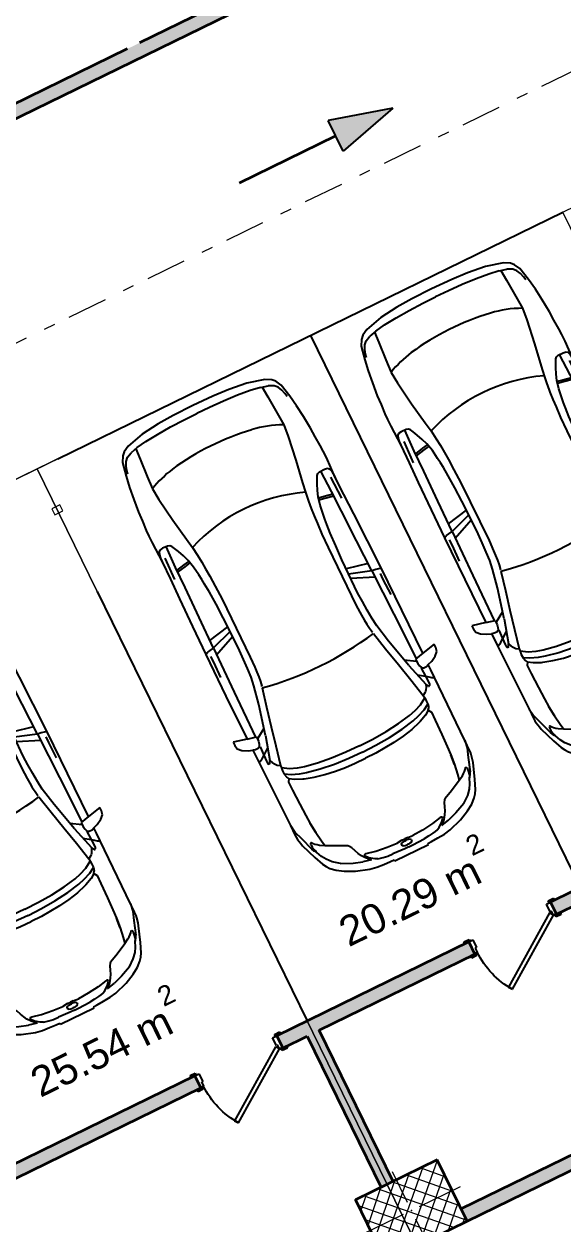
# Model space of a CAD drawing. Header units: metres. Extents: x 7511783 to 7512372, y 4692307 to 4692611.
# Drawn here: x 7511914.06 to 7511918.8, y 4692557.15 to 4692567.7 of the extents above; entities that cross this region are included whole.
import ezdxf

# ---------------------------------------------------------------- set-up
doc = ezdxf.new("R2010")
doc.units = ezdxf.units.M
doc.linetypes.add('Dot & Dashed', pattern=[670.2777624130249, 352.777767181396, -176.388883590699, 0, -141.11111164093])
doc.linetypes.add('Long Dashed', pattern=[793.7499761581423, 476.2499928474427, -317.4999833106997])
doc.layers.get('0').update_dxf_attribs({"lineweight": 0})
for name, color, linetype, lineweight, true_color in [('A - Fill Zone_Pen_No__156', 7, 'Continuous', 0, 0x54689e), ('A - Muret_Pen_No__102', 7, 'Continuous', 0, 0xcccccc), ('A -Polyline_Pen_No__48', 7, 'Continuous', 0, 0xa80f02), ('A -Polyline_Pen_No__8', 7, 'Continuous', 0, 0xa80f02), ('Marker - Section_Pen_No__85', 7, 'Continuous', 0, 0x80c2ff)]:
    doc.layers.add(name, color=color, linetype=linetype, lineweight=lineweight, true_color=true_color)
for name, color, linetype, lineweight in [('A - Muret', 7, 'Continuous', 0), ('A - Muret_Pen_No__7', 7, 'Continuous', 0), ('A - Pllaka Themel_Pen_No__42', 8, 'Continuous', 0), ('A - Shtyllat', 7, 'Continuous', 0), ('A - Shtyllat_Pen_No__1', 7, 'Continuous', 0), ('A - Shtyllat_Pen_No__7', 7, 'Continuous', 0), ('A -Polyline', 7, 'Continuous', 0), ('A -Polyline_Pen_No__42', 8, 'Continuous', 0), ('A1 - Bodrumi -1', 7, 'Continuous', 0), ('ARCHICAD Doors_Pen_No__42', 8, 'Continuous', 0), ('Interior - Furniture _Pen_No__42', 8, 'Continuous', 0), ('Marker - Section', 7, 'Continuous', 0)]:
    doc.layers.add(name, color=color, linetype=linetype, lineweight=lineweight)
doc.styles.add('GENERATED_STYLE_1', font='arial.ttf')

# ---------------------------------------------------------------- blocks, each defined once
blk = doc.blocks.new('Slab_1', base_point=(-1850.000000000003, -20500.83600967443))
at = {"layer": 'A - Pllaka Themel_Pen_No__42', "color": 8, "linetype": 'Continuous', "lineweight": 25, "flags": 128}
blk.add_lwpolyline([(-1850.000000000003, -20500.83600967443), (27400.0000000007, -20500.83534970144), (27400.0000000007, 1500), (-1000, 1500), (-999.9999999999993, -8550.830745419273), (-1850.000000000002, -8550.830745419273)], close=True, dxfattribs=at)
blk = doc.blocks.new('Wall_36', base_point=(28500.00000000001, -19000.83534970144))
at = {"layer": 'A - Muret_Pen_No__102', "linetype": 'Continuous', "lineweight": 0, "true_color": 0xcccccc}
blk.add_hatch(color=254, dxfattribs=at).paths.add_polyline_path([(37900, -18880.83528241819), (32600.0000596047, -18880.83528241819), (32600.0000596047, -19000.83597085249), (37900, -19000.83597085249)])
at = {"layer": 'A - Muret_Pen_No__7', "color": 7, "linetype": 'Continuous', "lineweight": 35, "flags": 128}
for points in [[(35189.99999999999, -18880.83534970144), (32599.99999999999, -18880.83534970144)], [(37900, -18880.83534970144), (35309.99999999999, -18880.83534970144)], [(32600.00000000004, -19000.83534970144), (37900.00000000002, -19000.83534970144)]]:
    blk.add_lwpolyline(points, dxfattribs=at)
blk = doc.blocks.new('Door 22')
at = {"layer": 'ARCHICAD Doors_Pen_No__42', "color": 8, "linetype": 'Continuous', "lineweight": 25}
for p, q in [((-260.3921784050518, 393.9747868736185), (-237.4491209510099, 426.7408686451782)), ((-237.4491209510099, 426.7408686451782), (371.9999999999999, 0)), ((349.0569425459581, -32.76608177155968), (-260.3921784050518, 393.9747868736185)), ((-387, 23.99999999999998), (-437, 23.99999999999998)), ((-437, 23.99999999999998), (-437, 4.99999999999999)), ((-437, 4.99999999999999), (-387, 4.99999999999999)), ((-400, 4.99999999999999), (-437.0000000000001, 4.99999999999999)), ((-400, 4.99999999999999), (-437.0000000000001, 4.99999999999999)), ((-375, 4.99999999999999), (-400, 4.99999999999999)), ((-400, 4.99999999999999), (-400, 0)), ((-400, 0), (-400, 4.99999999999999)), ((-400, 0), (-400, 4.99999999999999)), ((-400, 0), (-375, 0)), ((-372.0000000000001, 0), (-400, 0)), ((-400, 0), (-400, -115)), ((-400, -115), (-400, 0)), ((-400, -115), (-400, 0)), ((-387, 4.99999999999999), (-387, 23.99999999999998)), ((-375, 0), (-375, 4.99999999999999)), ((-372.0000000000001, -40), (-372.0000000000001, 0)), ((371.9999999999999, 0), (349.0569425459581, -32.76608177155968)), ((400, 0), (372.0000000000001, 0)), ((372.0000000000001, 0), (372.0000000000001, -40)), ((400, 4.99999999999999), (375, 4.99999999999999)), ((375, 4.99999999999999), (375, 0)), ((375, 0), (400, 0)), ((437, 23.99999999999998), (387, 23.99999999999998)), ((387, 23.99999999999998), (387, 4.99999999999999)), ((387, 4.99999999999999), (437, 4.99999999999999)), ((400, 0), (400, 4.99999999999999)), ((400, 0), (400, 4.99999999999999)), ((400, 0), (400, 4.99999999999999)), ((400, 4.99999999999999), (437.0000000000001, 4.99999999999999)), ((400, 4.99999999999999), (437.0000000000001, 4.99999999999999)), ((400, -115), (400, 0)), ((400, -115), (400, 0)), ((400, -115), (400, 0)), ((437, 4.99999999999999), (437, 23.99999999999998)), ((-360.0000000000001, -40), (-372.0000000000001, -40)), ((-360.0000000000001, -115), (-360.0000000000001, -40)), ((372.0000000000001, -40), (360.0000000000001, -40)), ((360.0000000000001, -40), (360.0000000000001, -115)), ((-387, -115), (-437, -115)), ((-437, -115), (-437, -134)), ((-400, -115), (-437.0000000000001, -115)), ((-400, -115), (-437.0000000000001, -115)), ((-437, -134), (-387, -134)), ((-400, -115), (-360.0000000000001, -115)), ((-387, -134), (-387, -115)), ((360.0000000000001, -115), (400, -115)), ((437, -115), (387, -115)), ((387, -115), (387, -134)), ((387, -134), (437, -134)), ((400, -115), (437.0000000000001, -115)), ((400, -115), (437.0000000000001, -115)), ((437, -134), (437, -115))]:
    blk.add_line(p, q, dxfattribs=at)
blk.add_arc((371.9999999999999, 0), 744, 145, 180, dxfattribs=at)
blk = doc.blocks.new('Wall_40', base_point=(999.9999999999982, -16800.83534970144))
at = {"layer": 'A - Muret_Pen_No__102', "linetype": 'Continuous', "lineweight": 0, "true_color": 0xcccccc}
for points in [[(999.9999999999982, -16920.83534970144), (3261.950988543974, -16920.83534970144), (3261.950988543974, -16800.83539440496), (999.9999999999982, -16800.83539440496)], [(4061.950943840447, -16800.8353708329), (4061.950943840447, -16920.83534970144), (5939.208283069183, -16920.83534970144), (5939.208283069183, -16800.8353708329)], [(6739.208223226109, -16800.8353544256), (6739.208223226109, -16920.83534970144), (7182.019168114631, -16920.83534970144), (7182.019168114631, -16800.8353544256)], [(9499.999999999996, -16800.8353544256), (7982.019191472307, -16800.8353544256), (7982.019191472307, -16920.83534970144), (9499.999999999996, -16920.83534970144)]]:
    blk.add_hatch(color=254, dxfattribs=at).paths.add_polyline_path(points)
at = {"layer": 'A - Muret_Pen_No__7', "color": 7, "linetype": 'Continuous', "lineweight": 35}
for p, q in [((3261.950970048401, -16800.83534970144), (3224.9509700484, -16800.83534970144)), ((3261.950970048401, -16800.83534970144), (3261.950970048401, -16915.83534970144)), ((4061.950970048401, -16800.83534970144), (4098.950970048401, -16800.83534970144)), ((4061.950970048401, -16800.83534970144), (4061.950970048401, -16915.83534970144)), ((5939.208258649212, -16800.83534970144), (5902.208258649212, -16800.83534970144)), ((5939.208258649212, -16800.83534970144), (5939.208258649212, -16915.83534970144)), ((6739.208258649212, -16800.83534970144), (6776.208258649212, -16800.83534970144)), ((6739.208258649212, -16800.83534970144), (6739.208258649212, -16915.83534970144)), ((7182.019184527484, -16800.83534970144), (7145.019184527484, -16800.83534970144)), ((7182.019184527484, -16800.83534970144), (7182.019184527484, -16915.83534970144)), ((7982.019184527485, -16800.83534970144), (8019.019184527485, -16800.83534970144)), ((7982.019184527485, -16800.83534970144), (7982.019184527485, -16915.83534970144)), ((3261.950970048401, -16920.83534970144), (3224.9509700484, -16920.83534970144)), ((3261.950970048401, -16915.83534970144), (3261.950970048401, -16920.83534970144)), ((4061.950970048401, -16915.83534970144), (4061.950970048401, -16920.83534970144)), ((4061.950970048401, -16920.83534970144), (4098.950970048401, -16920.83534970144)), ((5939.208258649212, -16920.83534970144), (5902.208258649212, -16920.83534970144)), ((5939.208258649212, -16915.83534970144), (5939.208258649212, -16920.83534970144)), ((6739.208258649212, -16915.83534970144), (6739.208258649212, -16920.83534970144)), ((6739.208258649212, -16920.83534970144), (6776.208258649212, -16920.83534970144)), ((7182.019184527484, -16920.83534970144), (7145.019184527484, -16920.83534970144)), ((7182.019184527484, -16915.83534970144), (7182.019184527484, -16920.83534970144)), ((7982.019184527485, -16915.83534970144), (7982.019184527485, -16920.83534970144)), ((7982.019184527485, -16920.83534970144), (8019.019184527485, -16920.83534970144))]:
    blk.add_line(p, q, dxfattribs=at)
at = {"layer": 'A - Muret_Pen_No__7', "color": 7, "linetype": 'Continuous', "lineweight": 35, "flags": 128}
for points in [[(3261.950988543974, -16800.83534970144), (999.9999999999982, -16800.83534970144)], [(5939.208308001332, -16800.83534970144), (4061.950943840447, -16800.83534970144)], [(7182.0191912238, -16800.83534970144), (6739.208263297805, -16800.83534970144)], [(9499.999999999996, -16800.83534970144), (7982.019146520274, -16800.83534970144)], [(999.9999999999982, -16920.83534970144), (3261.950988543973, -16920.83534970144)], [(4061.950943840447, -16920.83534970144), (4299.999999999995, -16920.83534970144)], [(4419.999999999995, -16920.83534970144), (5939.208308001332, -16920.83534970144)], [(6739.208263297805, -16920.83534970144), (6969.999999999997, -16920.83534970144)], [(7089.999999999997, -16920.83534970144), (7182.019191223801, -16920.83534970144)], [(7982.019146520274, -16920.83534970144), (9499.999999999996, -16920.83534970144)]]:
    blk.add_lwpolyline(points, dxfattribs=at)
at = {"layer": 'ARCHICAD Doors_Pen_No__42', "color": 8, "linetype": 'Continuous', "lineweight": 25, "xscale": -1, "zscale": 1000, "rotation": 180}
for p in [(3661.950970048401, -16915.83534970144), (6339.208258649212, -16915.83534970144)]:
    blk.add_blockref('Door 22', p, dxfattribs=at)
at = {"layer": 'ARCHICAD Doors_Pen_No__42', "color": 8, "linetype": 'Continuous', "lineweight": 25, "zscale": 1000, "rotation": 180}
blk.add_blockref('Door 22', (7582.019184527485, -16915.83534970144), dxfattribs=at)
blk = doc.blocks.new('Wall_43', base_point=(999.9999999999973, -19000.83664299364))
at = {"layer": 'A - Muret_Pen_No__102', "linetype": 'Continuous', "lineweight": 0, "true_color": 0xcccccc}
for points in [[(879.9999964032554, -11900.83965125988), (879.9999964032554, -12045.66582456024), (999.9999923857845, -12045.66582456024), (999.9999923857845, -11900.83965125988)], [(879.9999964032554, -18600.83751339242), (999.9999923857845, -18600.83751339242), (999.9999923857845, -12845.66586433567), (879.9999964032554, -12845.66586433567)]]:
    blk.add_hatch(color=254, dxfattribs=at).paths.add_polyline_path(points)
at = {"layer": 'A - Muret_Pen_No__7', "color": 7, "linetype": 'Continuous', "lineweight": 35}
for p, q in [((879.9999999999976, -12045.66582180403), (879.9999999999976, -12008.66582180403)), ((999.9999999999976, -12045.66582180403), (999.9999999999976, -12008.66582180403)), ((884.9999999999976, -12045.66582180403), (879.9999999999976, -12045.66582180403)), ((999.9999999999976, -12045.66582180403), (884.9999999999976, -12045.66582180403)), ((879.9999999999976, -12845.66582180403), (879.9999999999976, -12882.66582180403)), ((884.9999999999976, -12845.66582180403), (879.9999999999976, -12845.66582180403)), ((999.9999999999976, -12845.66582180403), (884.9999999999976, -12845.66582180403)), ((999.9999999999976, -12845.66582180403), (999.9999999999976, -12882.66582180403))]:
    blk.add_line(p, q, dxfattribs=at)
at = {"layer": 'A - Muret_Pen_No__7', "color": 7, "linetype": 'Continuous', "lineweight": 35, "flags": 128}
for points in [[(879.9999999999986, -11900.83965125988), (879.9999999999986, -12045.66584686973)], [(999.9999999999986, -12045.66584799161), (999.9999999999986, -11900.83965125988)], [(879.9999999999984, -12845.6658598376), (879.9999999999973, -18600.83751339242)], [(999.9999999999976, -16800.83534970144), (999.9999999999984, -12845.66586715659)], [(999.9999999999973, -18600.83751339242), (999.9999999999976, -16920.83534970144)]]:
    blk.add_lwpolyline(points, dxfattribs=at)
at = {"layer": 'ARCHICAD Doors_Pen_No__42', "color": 8, "linetype": 'Continuous', "lineweight": 25, "zscale": 1000, "rotation": 89.99999999999999}
blk.add_blockref('Door 22', (884.9999999999985, -12445.66582180403), dxfattribs=at)
blk = doc.blocks.new('Wall_45', base_point=(4359.999999999995, -16800.83534970144))
at = {"layer": 'A - Muret_Pen_No__102', "linetype": 'Continuous', "lineweight": 0, "true_color": 0xcccccc}
blk.add_hatch(color=254, dxfattribs=at).paths.add_polyline_path([(4419.999990205756, -16920.83534970144), (4300.000004272223, -16920.83534970144), (4300.000004272223, -18400.83862693529), (4419.999990205756, -18400.83862693529)])
at = {"layer": 'A - Muret_Pen_No__7', "color": 7, "linetype": 'Continuous', "lineweight": 35, "flags": 128}
for points in [[(4299.999999999995, -16920.83534970144), (4299.999999999995, -18400.83862693529)], [(4419.999999999995, -18400.83862693529), (4419.999999999995, -16920.83534970144)]]:
    blk.add_lwpolyline(points, dxfattribs=at)
blk = doc.blocks.new('Wall_48', base_point=(9499.999999999975, -19000.83871346028))
at = {"layer": 'A - Muret_Pen_No__102', "linetype": 'Continuous', "lineweight": 0, "true_color": 0xcccccc}
blk.add_hatch(color=254, dxfattribs=at).paths.add_polyline_path([(9500.000014615032, -18880.83871346028), (4849.999999999995, -18880.83871346028), (4849.999999999995, -19000.83871346028), (9499.999999999975, -19000.83871346028)])
at = {"layer": 'A - Muret_Pen_No__7', "color": 7, "linetype": 'Continuous', "lineweight": 35, "flags": 128}
for points in [[(6969.999999999997, -18880.83871346028), (4849.999999999995, -18880.83871346028)], [(9500.000014615032, -18880.83871346028), (7089.999999999996, -18880.83871346028)], [(4849.999999999995, -19000.83871346028), (9499.999999999975, -19000.83871346028)]]:
    blk.add_lwpolyline(points, dxfattribs=at)
blk = doc.blocks.new('Column_86', base_point=(2275.000000000001, 13829.91593316096))
at = {"layer": 'A - Shtyllat_Pen_No__1', "color": 7, "linetype": 'Continuous', "lineweight": 13, "flags": 128}
blk.add_lwpolyline([(2235.000000000001, 13859.91593316096), (2235.000000000001, 13799.91593316096), (2315.000000000001, 13799.91593316096), (2315.000000000001, 13859.91593316096)], close=True, dxfattribs=at)
blk = doc.blocks.new('Column_104', base_point=(4449.999999999995, -18700.83861859194))
at = {"layer": 'A - Shtyllat', "linetype": 'Continuous', "lineweight": 0, "true_color": 0x000000}
h = blk.add_hatch(dxfattribs=at)
h.set_pattern_fill('CONCRETE_BLOCK', color=18, style=0, pattern_type=2)
h.set_pattern_definition([(44.99999999999999, (0, 0), (-68.94290863686237, 68.94290863686243), []), (135.0000000000002, (0, 0), (68.94290863686219, 68.94290863686261), [])])
h.paths.add_polyline_path([(4850.00007003552, -18400.83868713735), (4050.000067055285, -18400.83868713735), (4050.000067055285, -18750.83866925594), (4050.000067055285, -19000.83861263148), (4850.00007003552, -19000.83861263148)])
at = {"layer": 'A - Shtyllat_Pen_No__1', "color": 7, "linetype": 'Continuous', "lineweight": 13}
for p, q in [((4449.999999999995, -18620.83861859195), (4449.999999999995, -18320.83861859194)), ((4369.999999999995, -18700.83861859194), (3969.999999999995, -18700.83861859194)), ((4529.999999999995, -18700.83861859194), (4929.999999999995, -18700.83861859194)), ((4449.999999999995, -18780.83861859194), (4449.999999999995, -19080.83861859194))]:
    blk.add_line(p, q, dxfattribs=at)
blk.add_point((4449.999999999995, -18700.83861859194), dxfattribs=at)
at = {"layer": 'A - Shtyllat_Pen_No__7', "color": 7, "linetype": 'Continuous', "lineweight": 35, "flags": 128}
for points in [[(4850.00007003552, -18400.83868713735), (4050.000067055285, -18400.83868713735), (4050.000067055285, -18750.83866925594)], [(4050.000067055285, -19000.83861263148), (4850.00007003552, -19000.83861263148), (4850.00007003552, -18400.83868713735)]]:
    blk.add_lwpolyline(points, dxfattribs=at)
blk = doc.blocks.new('Car 05 22')
at = {"layer": 'Interior - Furniture _Pen_No__42', "color": 8, "linetype": 'Continuous', "lineweight": 25}
for p, q in [((1961.117547741, 983.2211582230001), (1928.938242309, 983.2211582230001)), ((1928.938242309, 983.2211582230001), (1957.843908175, 858.0544967500001)), ((1996.903176747, 974.9060932166), (1961.117547741, 983.2211582230001)), ((2026.89661068, 945.007687052), (1996.903176747, 974.9060932166)), ((-168.2198443133, 844.6061713611999), (-251.752794228, 841.0437339470001)), ((-78.35772569479998, 850.6357850930001), (-168.2198443133, 844.6061713611999)), ((-24.036324899, 852.2918850640001), (-78.35772569479998, 850.6357850930001)), ((40.3182760438, 852.333685063), (-24.036324899, 852.2918850640001)), ((230.8030912739, 845.5192631063), (40.3182760438, 852.333685063)), ((165.168377873, 840.2758852750001), (194.733578306, 844.324685204)), ((194.733578306, 844.324685204), (230.803091274, 845.519263106)), ((400.0158099590001, 847.5968063790001), (230.8030912739, 845.5192631063)), ((590.7241636140001, 851.6786068920002), (400.0158099590001, 847.5968063790001)), ((856.5325990199999, 856.1697074550001), (590.7241636140001, 851.6786068920002)), ((1129.8609284, 858.5331077519999), (856.5325990199999, 856.1697074550001)), ((1129.8609284, 858.5331077519999), (1120.69723063, 838.160005195)), ((1536.1071561, 860.3802508980001), (1129.8609284, 858.5331077519999)), ((1957.843908175, 858.0544967500001), (1536.1071561, 860.3802508980001)), ((1957.84390817, 858.0544967500001), (1977.22141076, 777.427813481)), ((2054.5732194, 897.577022836), (2026.89661068, 945.007687052)), ((2067.91700908, 857.6794056350002), (2054.5732194, 897.577022836)), ((2119.91703998, 857.4374531180001), (2067.91700908, 857.6794056350002)), ((2075.28112592, 835.6608695470001), (2067.91700908, 857.6794056350002)), ((2193.165590015, 856.4504063259001), (2119.91703998, 857.4374531180001)), ((2182.27381684, 834.0818412380002), (2193.16559002, 856.4504063260001)), ((2808.01466132, 852.5547640039999), (2193.165590015, 856.4504063259001)), ((2855.7113639, 852.6327640009999), (2808.01466132, 852.5547640039999)), ((2808.01466132, 852.5547640039999), (2876.86636504, 843.3172643940001)), ((2891.44016583, 852.528764005), (2855.7113639, 852.6327640009999)), ((2922.51356751, 852.0343640259999), (2891.44016583, 852.528764005)), ((2945.17226874, 849.4061641369999), (2922.51356751, 852.0343640259999)), ((2989.61447115, 839.6482645490003), (2945.17226874, 849.4061641369999)), ((-757.6903274910002, 747.022066986), (-784.8200333720001, 721.8124613509999)), ((-706.3378894982, 775.7872218095), (-757.6903274910002, 747.022066986)), ((-701.0941271610001, 743.2591195180001), (-729.425104913, 716.3992494200002)), ((-585.227090103, 801.027979058), (-706.3378894982, 775.7872218095)), ((-664.8727541800001, 760.961322365), (-701.0941271610001, 743.2591195180001)), ((-626.571782751, 772.4860242179999), (-664.8727541800001, 760.961322365)), ((-594.8871138119998, 778.489558035), (-626.571782751, 772.4860242179999)), ((-483.1389679684001, 817.2581826864), (-585.227090103, 801.027979058)), ((-372.3345973750002, 830.2299334650002), (-483.1389679684001, 817.2581826864)), ((-251.752794228, 841.0437339470001), (-372.3345973750002, 830.2299334650002)), ((124.560977278, 791.396786131), (129.0398444, 820.468777931)), ((125.693926866, 743.8968737240001), (124.560977278, 791.396786131)), ((327.3887276080001, 761.9208956260001), (125.394377448, 756.455747737)), ((132.4291391170001, 722.8048827370001), (125.693926866, 743.8968737240001)), ((129.0398444, 820.468777931), (138.8862428820001, 832.3883788069999)), ((138.8862428820001, 832.3883788069999), (165.168377873, 840.2758852750001)), ((210.873013229, 809.231738788), (418.0703055720001, 816.1926024380002)), ((521.950780327, 764.672895972), (327.3887276080001, 761.9208956260001)), ((355.2943663540001, 762.315609428), (339.1227247570001, 683.1192857359999)), ((373.4006373970001, 762.571715197), (357.2289958010001, 683.375391506)), ((813.6270094460001, 769.327996556), (521.950780327, 764.672895972)), ((1108.59023357, 773.98329714), (813.6270094460001, 769.327996556)), ((1036.25651944, 772.8416796290002), (996.5002997029999, 578.7916468290002)), ((1041.96657906, 578.0240872360001), (1107.56627095, 773.967136299)), ((1173.32542975, 774.8950612010001), (1090.33970038, 577.8925306800002)), ((1115.14443198, 808.9482015290001), (1108.59023357, 773.98329714)), ((1108.59023357, 773.98329714), (1537.61805657, 780.0259473990001)), ((1119.51383092, 833.267204581), (1115.14443198, 808.9482015290001)), ((1120.16623076, 836.3248049650001), (1119.51383092, 833.267204581)), ((1120.69723063, 838.160005195), (1120.16623076, 836.3248049650001)), ((1162.63563846, 830.4777734580001), (1220.13025657, 829.0713745190002)), ((1220.13025657, 829.0713745190002), (1369.65750367, 831.4890726950001)), ((1537.61805657, 780.0256115210001), (1974.99295641, 786.0764425990001)), ((1939.15395607, 686.22492547), (1995.917261, 777.427813481)), ((1977.22141076, 777.427813481), (2019.59119012, 777.427813481)), ((2000.39650233, 701.5917706940002), (2213.53100788, 762.9814866290001)), ((2019.59119012, 777.427813481), (2044.48611622, 783.069509224)), ((2044.48611622, 783.069509224), (2063.35562216, 792.2740022800001)), ((2063.35562216, 792.2740022800001), (2070.42572439, 799.8521965630001)), ((2068.68333559, 787.696981005), (2065.39356605, 794.4584027669999)), ((2068.68333559, 787.696981005), (2148.02030692, 790.4828861469999)), ((2070.42572439, 799.8521965630001), (2075.2191259, 809.398389361)), ((2075.2191259, 809.398389361), (2075.28112592, 835.6608695470001)), ((2106.51930118, 732.1586113790001), (2148.02030692, 790.4828861469999)), ((2148.02030692, 790.4828861469999), (2166.81146925, 813.8145374840001)), ((2148.02030692, 790.4828861469999), (2205.61920777, 792.204186117)), ((2166.81146925, 813.8145374840001), (2182.27381684, 834.0818412380002)), ((2205.61920777, 792.204186117), (2227.21980808, 791.0038861380001)), ((2226.59190807, 769.8777067159999), (2213.53100788, 762.9814866290001)), ((2213.53100788, 762.9814866290001), (2238.34670825, 752.240186817)), ((2234.36910819, 773.9630864369999), (2226.59190807, 769.8828865080001)), ((2227.21980808, 791.0038861380001), (2232.61990816, 790.0299861550001)), ((2232.61990816, 790.0299861550001), (2237.93539134, 787.287122525)), ((2238.46067648, 776.864360243), (2234.36910819, 773.9630864369999)), ((2240.81890828, 784.0391862600001), (2237.93539134, 787.287122525)), ((2238.34670825, 752.240186817), (2258.53170854, 739.7174870370001)), ((2238.46067648, 776.864360243), (2240.85090828, 780.520986322)), ((2240.85090828, 780.520986322), (2240.81890828, 784.0391862600001)), ((2258.53170854, 739.7174870370001), (2269.0398087, 731.086787188)), ((2876.86636504, 843.3172643940001), (2954.16376923, 813.731165643)), ((2904.11849592, 832.8863289209999), (2905.06820589, 832.837990116)), ((2954.16376923, 813.731165643), (3075.78877375, 774.6896785450001)), ((3013.55027244, 833.064864827), (2989.61447115, 839.6482645490003)), ((3154.26138006, 782.5577669589999), (3013.55027244, 833.064864827)), ((3022.47491973, 758.305686711), (3023.66221975, 762.4851866380001)), ((3024.49924208, 753.7186598590001), (3022.47491973, 758.305686711)), ((3023.66221975, 762.4851866380001), (3034.64521991, 765.0503865930001)), ((3037.91041996, 743.452886971), (3024.49924208, 753.7186598590001)), ((3034.64521991, 765.0503865930001), (3046.93432009, 763.817386614)), ((3050.61522015, 730.6688871950001), (3037.91041996, 743.452886971)), ((3046.93432009, 763.817386614), (3060.9451203, 762.9292866300001)), ((3060.9451203, 762.9292866300001), (3089.85712072, 757.3861867269999)), ((3100.48402088, 763.1120866269999), (3075.78877375, 774.6896785450001)), ((3089.85712072, 757.3861867269999), (3108.43932099, 751.4304868319999)), ((3114.13862108, 753.311186799), (3100.48402088, 763.1120866269999)), ((3108.43932099, 751.4304868319999), (3122.8656212, 746.435986919)), ((3122.8656212, 746.435986919), (3114.13862108, 753.311186799)), ((3170.0706946, 726.5554905960001), (3122.8656212, 746.435986919)), ((3235.883818752, 747.6101556219), (3154.26138006, 782.5577669589999)), ((3269.07948628, 728.3294692490001), (3235.883818752, 747.6101556219)), ((-815.0478655078001, 667.7598955197003), (-855.0523550635, 511.0116477078998)), ((-784.8200333720001, 721.8124613509999), (-815.0478655078001, 667.7598955197003)), ((-768.27197925, 602.2788720830002), (-750.5770825730001, 669.7773949330001)), ((-729.425104913, 716.3992494200002), (-750.5770825730001, 669.7773949330001)), ((-665.7281459970001, 623.9546285630003), (-500.877431885, 634.180288886)), ((-500.877431885, 634.180288886), (-383.0238853850001, 641.9613403830001)), ((-383.0238853850001, 641.9613403830001), (-274.2208861730001, 631.3184000780001)), ((146.670770152, 710.6062742990001), (132.4291391170001, 722.8048827370001)), ((171.252864179, 696.6287725440002), (146.670770152, 710.6062742990001)), ((212.566754139, 676.5412700230003), (171.252864179, 696.6287725440002)), ((266.3151410770001, 654.566867265), (212.566754139, 676.5412700230003)), ((319.490328155, 636.426864989), (266.3151410770001, 654.566867265)), ((392.7088835140001, 617.8124267930001), (319.490328155, 636.426864989)), ((339.1227247570001, 683.1192857359999), (329.5580559370001, 633.867334886)), ((357.2289958010001, 683.375391506), (346.76505809, 629.492778784)), ((1730.35620914, 633.8338533080002), (1562.00595611, 600.5964783840001)), ((2000.39650233, 701.5917706940002), (1730.35620914, 633.8338533080002)), ((1952.84760406, 621.338789111), (2122.04550654, 659.9572884350001)), ((2122.04550654, 659.9572884350001), (2293.79610906, 697.650987774)), ((2269.0398087, 731.086787188), (2278.83550884, 721.9650873480001)), ((2278.83550884, 721.9650873480001), (2293.79610906, 697.650987774)), ((2293.79610906, 697.650987774), (2317.1870094, 700.7385877199999)), ((2293.79610906, 697.6386630720001), (2293.79610906, 697.650987774)), ((2317.1870094, 700.7385877199999), (2345.74280982, 702.7498876850002)), ((2355.13419975, 639.912801441), (2317.1870094, 700.7385877199999)), ((2345.74280982, 702.7498876850002), (2378.92931031, 702.0184876970001)), ((2379.77420337, 575.387091212), (2355.13301598, 639.9159014410001)), ((2410.10490185, 649.1086815510001), (2378.92931031, 702.0184876970001)), ((2378.92931031, 702.0184876970001), (2410.57231077, 694.202887834)), ((2436.02871163, 583.2244924540001), (2410.10490185, 649.1086815510001)), ((2410.57231077, 694.202887834), (2410.58631694, 694.1782473540002)), ((2428.73881104, 681.706188053), (2410.57231077, 694.202887834)), ((2428.73881104, 681.706188053), (2457.25830016, 700.0355353230001)), ((2428.77597173, 681.7007453250001), (2428.73881104, 681.706188053)), ((2428.77597173, 681.7007453250001), (2456.66545813, 639.8418234830003)), ((2456.66545813, 639.8418234830003), (2487.23639187, 574.2621729599999)), ((2457.25830016, 700.0355353230001), (2535.4819126, 697.9905877680001)), ((2535.4226126, 697.9916562040003), (2673.21491462, 695.5089878119999)), ((2535.46586986, 697.9894090810001), (2535.4819126, 697.988971943)), ((2673.21491462, 695.5089878119999), (2787.200816290001, 691.4809878819999)), ((2787.200816290001, 691.4809878819999), (2868.41581748, 687.223087957)), ((2868.39588233, 687.2248867100001), (2959.72331881, 678.984388101)), ((2959.72331881, 678.984388101), (2868.41581748, 687.1969879569999)), ((2959.72331881, 678.984388101), (3047.2313201, 666.2002883250001)), ((3047.20992906, 666.2041971140002), (3100.00912087, 656.556188494)), ((3064.50712035, 714.6457874760001), (3050.61522015, 730.6688871950001)), ((3076.97452053, 697.807687771), (3064.50712035, 714.6457874760001)), ((3100.00912087, 656.556188494), (3076.97452053, 697.807687771)), ((3152.92075342, 553.873393456), (3100.00912087, 656.556188494)), ((3211.69204952, 701.0151137130001), (3170.0706946, 726.5554905960001)), ((3254.25934432, 663.1775183300001), (3211.69204952, 701.0151137130001)), ((3301.86726379, 602.8090087200001), (3254.25934432, 663.1775183300001)), ((3298.56678787, 705.6390702070001), (3269.07948628, 728.3294692490001)), ((3337.33388997, 663.380671991), (3298.56678787, 705.6390702070001)), ((3374.49419199, 603.583974516), (3337.33388997, 663.380671991)), ((-768.27197925, 602.2788720830002), (-782.764796709, 510.0106247469999)), ((-764.3441764490001, 617.261773195), (-665.7281459970001, 623.9546285630003)), ((-274.2208861730001, 631.3184000780001), (-56.40485420300001, 600.536895199)), ((-56.40485420300001, 600.536895199), (145.941775497, 566.5900898169999)), ((145.941775497, 566.5900898169999), (233.261172115, 552.312592089)), ((233.261172115, 552.312592089), (315.3092800730001, 541.359190513)), ((315.2936019620001, 541.3606176840001), (384.2945810830001, 535.0794906230002)), ((384.2815104790001, 535.0803623180001), (454.174320738, 530.4191213629999)), ((474.8166917820001, 607.105387857), (392.7088835140001, 617.8124267930001)), ((454.170282107, 530.4193907049998), (526.242583163, 526.2868907769998)), ((521.3449804749999, 601.6186871690002), (474.8166917820001, 607.105387857)), ((569.993568652, 596.838186569), (521.3449804749999, 601.6186871690002)), ((652.59274858, 590.9845858339999), (569.993568652, 596.838186569)), ((772.8388193580001, 584.9903850819999), (652.59274858, 590.9845858339999)), ((907.266686691, 580.298084493), (772.8388193580001, 584.9903850819999)), ((1041.96657906, 578.0240872360001), (907.266686691, 580.298084493)), ((1227.79815085, 577.518695794), (1041.96657906, 578.0240872360001)), ((1316.09897866, 580.475793563), (1227.79815085, 577.518695794)), ((1403.02450604, 584.4121905939999), (1316.09897866, 580.475793563)), ((1483.8761315, 590.1361862749999), (1403.02450604, 584.4121905939999)), ((1466.62639694, 524.029990817), (1510.87647584, 527.594696836)), ((1562.00595611, 600.5964783840001), (1483.8761315, 590.1361862749999)), ((1510.85529759, 527.5929907539999), (1554.25309822, 533.0576906580002)), ((1554.25309822, 533.0576906580002), (1596.82961355, 540.969674969)), ((1597.28918852, 541.1774857889999), (1596.65116701, 540.8889849259999)), ((1610.72419049, 544.0665862469999), (1779.61280153, 581.7538898049999)), ((1779.61280153, 581.7538898049999), (1952.84760406, 621.338789111)), ((2397.33410595, 514.2584815219999), (2379.77250853, 575.3929912130001)), ((2453.63941421, 521.616582688), (2436.02871163, 583.2244924540001)), ((2487.23639187, 574.2621729599999), (2491.79934275, 562.0052962960002)), ((2491.79994982, 562.0052962960002), (2517.90263133, 477.034766618)), ((3189.62073735, 475.569766106), (3152.92075342, 553.873393456)), ((3301.86726379, 602.8090087200001), (3346.01551313, 501.42179807)), ((3418.40079436, 512.743978351), (3374.49419199, 603.583974516)), ((-855.0523550635, 511.0116477078998), (-874.6778528530002, 344.9579771100001)), ((-782.7621654889999, 510.0273763590001), (-794.5333543099999, 390.6265818930001)), ((526.2331313149999, 526.287307384), (627.7018846490002, 521.814890855)), ((627.6985462070002, 521.8149872519999), (756.75876515, 518.0884218199999)), ((756.75876515, 518.0884218199999), (1322.62824821, 518.052230308)), ((1322.62824821, 518.052230308), (1420.49779626, 521.6528908580001)), ((1420.49066257, 521.652523245), (1466.64156934, 524.030772681)), ((2419.31580918, 395.73626267), (2397.33316008, 514.2635815229999)), ((2477.61661773, 401.0764635800001), (2453.63941421, 521.616582688)), ((2517.90263133, 477.034766618), (2537.54372273, 384.081034151)), ((3199.39883308, 466.7584630290001), (3189.62073735, 475.569766106)), ((3220.69886845, 454.3885401880001), (3199.39883308, 466.7584630290001)), ((3256.10680826, 439.241753418), (3220.67662376, 454.401458713)), ((3288.39019413, 425.101248479), (3256.10680826, 439.241753418)), ((3319.36158057, 408.4128426500001), (3288.39019413, 425.101248479)), ((3346.01551313, 501.42179807), (3374.29746586, 419.557472908)), ((3457.47689648, 393.098483403), (3418.40079436, 512.743978351)), ((-874.6778528530002, 344.9579771100001), (-882.9440546450002, 194.680643518)), ((-794.5333543099999, 390.6265818930001), (-802.432846809, 258.715288008)), ((2433.73206705, 266.091642182), (2419.31580918, 395.73626267)), ((2493.88922012, 269.050242651), (2477.61661773, 401.0764635800001)), ((2537.54372273, 384.081034151), (2551.45611664, 285.6281997640001)), ((3353.46269085, 384.251283776), (3319.36158057, 408.4128426500001)), ((3321.23357975, 370.497229407), (3320.99727986, 362.132926485)), ((3320.99727986, 362.132926485), (3338.31527228, 276.8564967000001)), ((3324.65427826, 377.297531782), (3321.23357975, 370.497229407)), ((3328.30797666, 379.591332583), (3324.65427826, 377.297531782)), ((3338.46837221, 379.452332535), (3328.30797666, 379.591332583)), ((3363.6407612, 357.8117249760001), (3338.46837221, 379.452332535)), ((3377.18239213, 359.973484801), (3353.46269085, 384.251283776)), ((3396.66521323, 315.8049103040001), (3363.6407612, 357.8117249760001)), ((3391.09039087, 344.247647689), (3374.29746586, 419.557472908)), ((3391.09039087, 344.247647689), (3377.18239213, 359.973484801)), ((3468.34279707, 330.9338860280001), (3457.47689648, 393.098483403)), ((3474.4914974, 263.721088865), (3468.34279707, 330.9338860280001)), ((-802.432846809, 258.715288008), (-806.813142649, 124.936494209)), ((2441.61713002, 131.955220918), (2433.73181129, 266.093942182)), ((2503.10292147, 133.173421111), (2493.88922012, 269.050242651)), ((2551.45611664, 285.6281997640001), (2559.71041303, 193.693567653)), ((3338.31527228, 276.8564967000001), (3351.88296634, 172.661960307)), ((3408.0703938, 289.3779877820002), (3396.66521323, 315.8049103040001)), ((3408.0703938, 289.3779877820002), (3413.77629411, 267.259988716)), ((3413.77548775, 267.2641933500001), (3418.45445829, 242.866384828)), ((3418.45219437, 242.878189745), (3424.04489467, 200.723791525)), ((3478.33319761, 199.9171915590001), (3474.4914974, 263.721088865)), ((-882.9440546450002, 194.680643518), (-885.376707689, 0)), ((-806.813142649, 124.936494209), (-808.0470753050001, 0)), ((2444.0197128, -0.02730000432770001), (2441.61701245, 131.957220918)), ((2506.01959488, -3.859767548100002e-13), (2503.10292147, 133.173421111)), ((2559.71041303, 193.693567653), (2564.38081099, 101.185635342)), ((3351.88296634, 172.661960307), (3358.34376351, 75.87012649980001)), ((3424.04489467, 200.723791525), (3427.72848251, 152.023715234)), ((3432.36383112, 39.98011396419999), (3427.72848251, 152.023715234)), ((3479.35651311, 164.9481933352), (3478.33319761, 199.9171915590001)), ((3489.51959821, 164.9481933352), (3479.35651311, 164.9481933352)), ((3489.51959821, -164.9481933352), (3489.51959821, 164.9481933352)), ((-885.376707689, 0), (-882.9440546450002, -194.680643518)), ((-806.813142649, -124.936494209), (-808.0470753050001, 1.476718538480001e-13)), ((2444.0197128, 0.02730000432710001), (2441.61701245, -131.957220918)), ((2564.38081099, 101.185635342), (2566.01761027, -0.006100002130650002)), ((2564.38081099, -101.185635342), (2566.01761027, 0.006100002129970001)), ((3353.95786543, 27.8932505984), (3358.34376351, 75.87012649980001)), ((3353.95786543, 27.8932505984), (3353.95786543, -0.7649002671629999)), ((3353.95786543, -27.8932505984), (3353.95786543, 0.7649002671619999)), ((3370.89075802, 11.7411041009), (3370.32315827, -0.7649002671629999)), ((3370.89075802, -11.7411041009), (3370.32315827, 0.7649002671619999)), ((3372.49235732, 23.6550082622), (3370.89075802, 11.7411041009)), ((3376.26728506, 38.993950924), (3372.49235732, 23.6550082622)), ((3381.98685317, 46.5714162664), (3376.26728506, 38.993950924)), ((3386.21005132, 48.3522168884), (3381.98685317, 46.5714162664)), ((3386.21005132, 48.3522168884), (3394.28954778, 48.3522168884)), ((3398.51284593, 46.5714162664), (3394.28954778, 48.3522168884)), ((3404.23226311, 38.99375151340001), (3398.51284593, 46.5714162664)), ((3404.23226311, 38.99375151340001), (3408.00714178, 23.6550082622)), ((3408.00714178, 23.6550082622), (3409.76654101, 8.055102813469999)), ((3409.76654101, 8.055102813469999), (3409.76654101, -4.961309141290002e-13)), ((3431.76949509, 57.3729975776), (3431.76949509, 56.7710829698)), ((3432.04453126, -0.0109000038072), (3432.36383112, 39.98011396419999)), ((3432.04453126, 0.0109000038063), (3432.36383112, -39.98011396419999)), ((2506.01959488, -2.780368116010001e-13), (2503.10292147, -133.173421111)), ((2559.71041303, -193.693567653), (2564.38081099, -101.185635342)), ((3351.88296634, -172.661960307), (3358.34376351, -75.87012649980001)), ((3353.95786543, -27.8932505984), (3358.34376351, -75.87012649980001)), ((3372.49235732, -23.6550082622), (3370.89075802, -11.7411041009)), ((3376.26728506, -38.993950924), (3372.49235732, -23.6550082622)), ((3381.98685317, -46.5714162664), (3376.26728506, -38.993950924)), ((3386.21005132, -48.3522168884), (3381.98685317, -46.5714162664)), ((3386.21005132, -48.3522168884), (3394.28954778, -48.3522168884)), ((3398.51284593, -46.5714162664), (3394.28954778, -48.3522168884)), ((3404.23226311, -38.99375151340001), (3398.51284593, -46.5714162664)), ((3404.23226311, -38.99375151340001), (3408.00714178, -23.6550082622)), ((3408.00714178, -23.6550082622), (3409.76654101, -8.055102813469999)), ((3409.76654101, -8.055102813469999), (3409.76654101, -3.892295027780001e-13)), ((3432.36383112, -39.98011396419999), (3427.72848251, -152.023715234)), ((3431.76949509, -57.3729975776), (3431.76949509, -56.7710829698)), ((-882.9440546450002, -194.680643518), (-874.6778528530002, -344.9579771100001)), ((-802.432846809, -258.715288008), (-806.813142649, -124.936494209)), ((2441.61713002, -131.955220918), (2433.73181129, -266.093942182)), ((2503.10292147, -133.173421111), (2493.88922012, -269.050242651)), ((2551.45611664, -285.6281997640001), (2559.71041303, -193.693567653)), ((3338.31527228, -276.8564967000001), (3351.88296634, -172.661960307)), ((3418.45219437, -242.878189745), (3424.04489467, -200.723791525)), ((3424.04489467, -200.723791525), (3427.72848251, -152.023715234)), ((3474.4914974, -263.721088865), (3478.33319761, -199.9171915590001)), ((3478.33319761, -199.9171915590001), (3479.35651311, -164.9481933352)), ((3479.35651311, -164.9481933352), (3489.51959821, -164.9481933352)), ((-794.5333543099999, -390.6265818930001), (-802.432846809, -258.715288008)), ((2433.73206705, -266.091642182), (2419.31580918, -395.73626267)), ((2493.88922012, -269.050242651), (2477.61661773, -401.0764635800001)), ((2537.54372273, -384.081034151), (2551.45611664, -285.6281997640001)), ((3320.99727986, -362.132926485), (3338.31527228, -276.8564967000001)), ((3396.66521323, -315.8049103040001), (3363.6407612, -357.8117249760001)), ((3408.0703938, -289.3779877820002), (3396.66521323, -315.8049103040001)), ((3408.0703938, -289.3779877820002), (3413.77629411, -267.259988716)), ((3413.77548775, -267.2641933500001), (3418.45445829, -242.866384828)), ((3468.34279707, -330.9338860280001), (3474.4914974, -263.721088865)), ((-874.6778528530002, -344.9579771100001), (-855.0523550635, -511.0116477078998)), ((-782.7621654889999, -510.0273763590001), (-794.5333543099999, -390.6265818930001)), ((2419.31580918, -395.73626267), (2397.33316008, -514.2635815229999)), ((2477.61661773, -401.0764635800001), (2453.63941421, -521.616582688)), ((2517.90263133, -477.034766618), (2537.54372273, -384.081034151)), ((3319.36158057, -408.4128426500001), (3288.39019413, -425.101248479)), ((3353.46269085, -384.251283776), (3319.36158057, -408.4128426500001)), ((3321.23357975, -370.497229407), (3320.99727986, -362.132926485)), ((3324.65427826, -377.297531782), (3321.23357975, -370.497229407)), ((3328.30797666, -379.591332583), (3324.65427826, -377.297531782)), ((3338.46837221, -379.452332535), (3328.30797666, -379.591332583)), ((3363.6407612, -357.8117249760001), (3338.46837221, -379.452332535)), ((3346.01551313, -501.42179807), (3374.29746586, -419.557472908)), ((3377.18239213, -359.973484801), (3353.46269085, -384.251283776)), ((3391.09039087, -344.247647689), (3374.29746586, -419.557472908)), ((3391.09039087, -344.247647689), (3377.18239213, -359.973484801)), ((3418.40079436, -512.743978351), (3457.47689648, -393.098483403)), ((3457.47689648, -393.098483403), (3468.34279707, -330.9338860280001)), ((-855.0523550635, -511.0116477078998), (-815.0478655078001, -667.7598955197003)), ((-768.27197925, -602.2788720830002), (-782.764796709, -510.0106247469999)), ((454.170282107, -530.4193907049998), (526.242583163, -526.2868907769998)), ((526.2331313149999, -526.287307384), (627.7018846490002, -521.814890855)), ((627.6985462070002, -521.8149872519999), (756.75876515, -518.0884218199999)), ((756.75876515, -518.0884218199999), (1322.62824821, -518.052230308)), ((1322.62824821, -518.052230308), (1420.49779626, -521.6528908580001)), ((1420.49066257, -521.652523245), (1466.64156934, -524.030772681)), ((1466.62639694, -524.029990817), (1510.87647584, -527.594696836)), ((2397.33410595, -514.2584815219999), (2379.77250853, -575.3929912130001)), ((2453.63941421, -521.616582688), (2436.02871163, -583.2244924540001)), ((2491.79994982, -562.0052962960002), (2517.90263133, -477.034766618)), ((3189.62073735, -475.569766106), (3152.92075342, -553.873393456)), ((3199.39883308, -466.7584630290001), (3189.62073735, -475.569766106)), ((3220.69886845, -454.3885401880001), (3199.39883308, -466.7584630290001)), ((3256.10680826, -439.241753418), (3220.67662376, -454.401458713)), ((3288.39019413, -425.101248479), (3256.10680826, -439.241753418)), ((3301.86726379, -602.8090087200001), (3346.01551313, -501.42179807)), ((3374.49419199, -603.583974516), (3418.40079436, -512.743978351)), ((-768.27197925, -602.2788720830002), (-750.5770825730001, -669.7773949330001)), ((-764.3441764490001, -617.261773195), (-665.7281459970001, -623.9546285630003)), ((-665.7281459970001, -623.9546285630003), (-500.877431885, -634.180288886)), ((-383.0238853850001, -641.9613403830001), (-274.2208861730001, -631.3184000780001)), ((-274.2208861730001, -631.3184000780001), (-56.40485420300001, -600.536895199)), ((-56.40485420300001, -600.536895199), (145.941775497, -566.5900898169999)), ((145.941775497, -566.5900898169999), (233.261172115, -552.312592089)), ((233.261172115, -552.312592089), (315.3092800730001, -541.359190513)), ((315.2936019620001, -541.3606176840001), (384.2945810830001, -535.0794906230002)), ((392.7088835140001, -617.8124267930001), (319.490328155, -636.426864989)), ((357.2289958010001, -683.375391506), (346.76505809, -629.492778784)), ((384.2815104790001, -535.0803623180001), (454.174320738, -530.4191213629999)), ((474.8166917820001, -607.105387857), (392.7088835140001, -617.8124267930001)), ((521.3449804749999, -601.6186871690002), (474.8166917820001, -607.105387857)), ((569.993568652, -596.838186569), (521.3449804749999, -601.6186871690002)), ((652.59274858, -590.9845858339999), (569.993568652, -596.838186569)), ((772.8388193580001, -584.9903850819999), (652.59274858, -590.9845858339999)), ((907.266686691, -580.298084493), (772.8388193580001, -584.9903850819999)), ((1041.96657906, -578.0240872360001), (907.266686691, -580.298084493)), ((1036.25651944, -772.8416796290002), (996.5002997029999, -578.7916468290002)), ((1227.79815085, -577.518695794), (1041.96657906, -578.0240872360001)), ((1041.96657906, -578.0240872360001), (1107.56627095, -773.967136299)), ((1173.32542975, -774.8950612010001), (1090.33970038, -577.8925306800002)), ((1316.09897866, -580.475793563), (1227.79815085, -577.518695794)), ((1403.02450604, -584.4121905939999), (1316.09897866, -580.475793563)), ((1483.8761315, -590.1361862749999), (1403.02450604, -584.4121905939999)), ((1562.00595611, -600.5964783840001), (1483.8761315, -590.1361862749999)), ((1510.85529759, -527.5929907539999), (1554.25309822, -533.0576906580002)), ((1554.25309822, -533.0576906580002), (1596.82961355, -540.969674969)), ((1730.35620914, -633.8338533080002), (1562.00595611, -600.5964783840001)), ((1597.28918852, -541.1774857889999), (1596.65116701, -540.8889849259999)), ((1610.72419049, -544.0665862469999), (1779.61280153, -581.7538898049999)), ((1779.61280153, -581.7538898049999), (1952.84760406, -621.338789111)), ((1952.84760406, -621.338789111), (2122.04550654, -659.9572884350001)), ((2379.77420337, -575.387091212), (2355.13301598, -639.9159014410001)), ((2436.02871163, -583.2244924540001), (2410.10490185, -649.1086815510001)), ((2456.66545813, -639.8418234830003), (2487.23639187, -574.2621729599999)), ((2487.23639187, -574.2621729599999), (2491.79934275, -562.0052962960002)), ((3152.92075342, -553.873393456), (3100.00912087, -656.556188494)), ((3301.86726379, -602.8090087200001), (3254.25934432, -663.1775183300001)), ((3337.33388997, -663.380671991), (3374.49419199, -603.583974516)), ((-815.0478655078001, -667.7598955197003), (-784.8200333720001, -721.8124613509999)), ((-784.8200333720001, -721.8124613509999), (-757.6903274910002, -747.022066986)), ((-729.425104913, -716.3992494200002), (-750.5770825730001, -669.7773949330001)), ((-701.0941271610001, -743.2591195180001), (-729.425104913, -716.3992494200002)), ((-500.877431885, -634.180288886), (-383.0238853850001, -641.9613403830001)), ((132.4291391170001, -722.8048827370001), (125.693926866, -743.8968737240001)), ((146.670770152, -710.6062742990001), (132.4291391170001, -722.8048827370001)), ((171.252864179, -696.6287725440002), (146.670770152, -710.6062742990001)), ((212.566754139, -676.5412700230003), (171.252864179, -696.6287725440002)), ((266.3151410770001, -654.566867265), (212.566754139, -676.5412700230003)), ((319.490328155, -636.426864989), (266.3151410770001, -654.566867265)), ((339.1227247570001, -683.1192857359999), (329.5580559370001, -633.867334886)), ((355.2943663540001, -762.315609428), (339.1227247570001, -683.1192857359999)), ((373.4006373970001, -762.571715197), (357.2289958010001, -683.375391506)), ((2000.39650233, -701.5917706940002), (1730.35620914, -633.8338533080002)), ((1939.15395607, -686.22492547), (1995.917261, -777.427813481)), ((2000.39650233, -701.5917706940002), (2213.53100788, -762.9814866290001)), ((2106.51930118, -732.1586113790001), (2148.02030692, -790.4828861469999)), ((2122.04550654, -659.9572884350001), (2293.79610906, -697.650987774)), ((2258.53170854, -739.7174870370001), (2269.0398087, -731.086787188)), ((2269.0398087, -731.086787188), (2278.83550884, -721.9650873480001)), ((2278.83550884, -721.9650873480001), (2293.79610906, -697.650987774)), ((2293.79610906, -697.6386630720001), (2293.79610906, -697.650987774)), ((2293.79610906, -697.650987774), (2317.1870094, -700.7385877199999)), ((2355.13419975, -639.912801441), (2317.1870094, -700.7385877199999)), ((2317.1870094, -700.7385877199999), (2345.74280982, -702.7498876850002)), ((2345.74280982, -702.7498876850002), (2378.92931031, -702.0184876970001)), ((2410.10490185, -649.1086815510001), (2378.92931031, -702.0184876970001)), ((2378.92931031, -702.0184876970001), (2410.57231077, -694.202887834)), ((2428.73881104, -681.706188053), (2410.57231077, -694.202887834)), ((2410.57231077, -694.202887834), (2410.58631694, -694.1782473540002)), ((2428.77597173, -681.7007453250001), (2428.73881104, -681.706188053)), ((2428.73881104, -681.706188053), (2457.25830016, -700.0355353230001)), ((2428.77597173, -681.7007453250001), (2456.66545813, -639.8418234830003)), ((2457.25830016, -700.0355353230001), (2535.4819126, -697.9905877680001)), ((2535.4226126, -697.9916562040003), (2673.21491462, -695.5089878119999)), ((2535.46586986, -697.9894090810001), (2535.4819126, -697.988971943)), ((2673.21491462, -695.5089878119999), (2787.200816290001, -691.4809878819999)), ((2787.200816290001, -691.4809878819999), (2868.41581748, -687.223087957)), ((2868.39588233, -687.2248867100001), (2959.72331881, -678.984388101)), ((2959.72331881, -678.984388101), (2868.41581748, -687.1969879569999)), ((2959.72331881, -678.984388101), (3047.2313201, -666.2002883250001)), ((3050.61522015, -730.6688871950001), (3037.91041996, -743.452886971)), ((3047.20992906, -666.2041971140002), (3100.00912087, -656.556188494)), ((3064.50712035, -714.6457874760001), (3050.61522015, -730.6688871950001)), ((3076.97452053, -697.807687771), (3064.50712035, -714.6457874760001)), ((3100.00912087, -656.556188494), (3076.97452053, -697.807687771)), ((3170.0706946, -726.5554905960001), (3122.8656212, -746.435986919)), ((3211.69204952, -701.0151137130001), (3170.0706946, -726.5554905960001)), ((3254.25934432, -663.1775183300001), (3211.69204952, -701.0151137130001)), ((3235.883818752, -747.6101556219), (3269.07948628, -728.3294692490001)), ((3269.07948628, -728.3294692490001), (3298.56678787, -705.6390702070001)), ((3298.56678787, -705.6390702070001), (3337.33388997, -663.380671991)), ((-757.6903274910002, -747.022066986), (-706.3378894982, -775.7872218095)), ((-706.3378894982, -775.7872218095), (-585.227090103, -801.027979058)), ((-664.8727541800001, -760.961322365), (-701.0941271610001, -743.2591195180001)), ((-626.571782751, -772.4860242179999), (-664.8727541800001, -760.961322365)), ((-594.8871138119998, -778.489558035), (-626.571782751, -772.4860242179999)), ((-585.227090103, -801.027979058), (-483.149337101, -817.2569687829999)), ((-483.149337101, -817.2569687829999), (-372.3345973750002, -830.2299334650002)), ((-372.3345973750002, -830.2299334650002), (-251.752794228, -841.0437339470001)), ((-251.752794228, -841.0437339470001), (-168.2198443133, -844.6061713611999)), ((125.693926866, -743.8968737240001), (124.560977278, -791.396786131)), ((124.560977278, -791.396786131), (129.0398444, -820.468777931)), ((327.3887276080001, -761.9208956260001), (125.394377448, -756.455747737)), ((129.0398444, -820.468777931), (138.8862428820001, -832.3883788069999)), ((138.8862428820001, -832.3883788069999), (165.168377873, -840.2758852750001)), ((165.168377873, -840.2758852750001), (194.733578306, -844.324685204)), ((210.873013229, -809.231738788), (418.0703055720001, -816.1926024380002)), ((521.950780327, -764.672895972), (327.3887276080001, -761.9208956260001)), ((813.6270094460001, -769.327996556), (521.950780327, -764.672895972)), ((1108.59023357, -773.98329714), (813.6270094460001, -769.327996556)), ((1108.59023357, -773.98329714), (1537.61805657, -780.0259473990001)), ((1115.14443198, -808.9482015290001), (1108.59023357, -773.98329714)), ((1119.51383092, -833.267204581), (1115.14443198, -808.9482015290001)), ((1120.16623076, -836.3248049650001), (1119.51383092, -833.267204581)), ((1120.69723063, -838.160005195), (1120.16623076, -836.3248049650001)), ((1129.8609284, -858.5331077519999), (1120.69723063, -838.160005195)), ((1162.63563846, -830.4777734580001), (1220.13025657, -829.0713745190002)), ((1220.13025657, -829.0713745190002), (1369.65750367, -831.4890726950001)), ((1537.61805657, -780.0256115210001), (1974.99295641, -786.0764425990001)), ((1957.84390817, -858.0544967500001), (1977.22141076, -777.427813481)), ((1977.22141076, -777.427813481), (2019.59119012, -777.427813481)), ((2019.59119012, -777.427813481), (2044.48611622, -783.069509224)), ((2044.48611622, -783.069509224), (2063.35562216, -792.2740022800001)), ((2063.35562216, -792.2740022800001), (2070.42572439, -799.8521965630001)), ((2068.68333559, -787.696981005), (2065.39356605, -794.4584027669999)), ((2075.28112592, -835.6608695470001), (2067.91700908, -857.6794056350002)), ((2068.68333559, -787.696981005), (2148.02030692, -790.4828861469999)), ((2070.42572439, -799.8521965630001), (2075.2191259, -809.398389361)), ((2075.2191259, -809.398389361), (2075.28112592, -835.6608695470001)), ((2148.02030692, -790.4828861469999), (2166.81146925, -813.8145374840001)), ((2148.02030692, -790.4828861469999), (2205.61920777, -792.204186117)), ((2166.81146925, -813.8145374840001), (2182.27381684, -834.0818412380002)), ((2182.27381684, -834.0818412380002), (2193.16559002, -856.4504063260001)), ((2205.61920777, -792.204186117), (2227.21980808, -791.0038861380001)), ((2213.53100788, -762.9814866290001), (2238.34670825, -752.240186817)), ((2226.59190807, -769.8777067159999), (2213.53100788, -762.9814866290001)), ((2234.36910819, -773.9630864369999), (2226.59190807, -769.8828865080001)), ((2227.21980808, -791.0038861380001), (2232.61990816, -790.0299861550001)), ((2232.61990816, -790.0299861550001), (2237.93539134, -787.287122525)), ((2238.46067648, -776.864360243), (2234.36910819, -773.9630864369999)), ((2240.81890828, -784.0391862600001), (2237.93539134, -787.287122525)), ((2238.34670825, -752.240186817), (2258.53170854, -739.7174870370001)), ((2238.46067648, -776.864360243), (2240.85090828, -780.520986322)), ((2240.85090828, -780.520986322), (2240.81890828, -784.0391862600001)), ((2808.01466132, -852.5547640039999), (2876.86636504, -843.3172643940001)), ((2876.86636504, -843.3172643940001), (2954.16376923, -813.731165643)), ((2945.17226874, -849.4061641369999), (2989.61447115, -839.6482645490003)), ((2954.16376923, -813.731165643), (3075.78877375, -774.6896785450001)), ((2989.61447115, -839.6482645490003), (3013.55027244, -833.064864827)), ((3013.55027244, -833.064864827), (3154.26138006, -782.5577669589999)), ((3024.49924208, -753.7186598590001), (3022.47491973, -758.305686711)), ((3022.47491973, -758.305686711), (3023.66221975, -762.4851866380001)), ((3023.66221975, -762.4851866380001), (3034.64521991, -765.0503865930001)), ((3037.91041996, -743.452886971), (3024.49924208, -753.7186598590001)), ((3034.64521991, -765.0503865930001), (3046.93432009, -763.817386614)), ((3046.93432009, -763.817386614), (3060.9451203, -762.9292866300001)), ((3060.9451203, -762.9292866300001), (3089.85712072, -757.3861867269999)), ((3100.48402088, -763.1120866269999), (3075.78877375, -774.6896785450001)), ((3089.85712072, -757.3861867269999), (3108.43932099, -751.4304868319999)), ((3114.13862108, -753.311186799), (3100.48402088, -763.1120866269999)), ((3108.43932099, -751.4304868319999), (3122.8656212, -746.435986919)), ((3122.8656212, -746.435986919), (3114.13862108, -753.311186799)), ((3154.26138006, -782.5577669589999), (3235.883818752, -747.6101556219)), ((-168.2198443133, -844.6061713611999), (-78.35772569479998, -850.6357850930001)), ((-78.35772569479998, -850.6357850930001), (-24.036324899, -852.2918850640001)), ((-24.036324899, -852.2918850640001), (40.3182760438, -852.333685063)), ((40.3182760438, -852.333685063), (230.8030912739, -845.5192631063)), ((194.733578306, -844.324685204), (230.803091274, -845.519263106)), ((230.8030912739, -845.5192631063), (400.0158099590001, -847.5968063790001)), ((400.0158099590001, -847.5968063790001), (590.7241636140001, -851.6786068920002)), ((590.7241636140001, -851.6786068920002), (856.5325990199999, -856.1697074550001)), ((856.5325990199999, -856.1697074550001), (1129.8609284, -858.5331077519999)), ((1129.8609284, -858.5331077519999), (1536.1071561, -860.3802508980001)), ((1536.1071561, -860.3802508980001), (1957.84390817, -858.0544967500001)), ((1957.84390817, -858.0544967500001), (1928.938242309, -983.2211582230001)), ((1996.903176747, -974.9060932166), (2026.89661068, -945.007687052)), ((2026.89661068, -945.007687052), (2054.5732194, -897.577022836)), ((2054.5732194, -897.577022836), (2067.917009081, -857.6794056350002)), ((2067.917009081, -857.6794056350002), (2119.91703998, -857.4374531180001)), ((2119.91703998, -857.4374531180001), (2193.165590015, -856.4504063259001)), ((2193.165590015, -856.4504063259001), (2808.01466132, -852.5547640039999)), ((2808.01466132, -852.5547640039999), (2855.7113639, -852.6327640009999)), ((2855.7113639, -852.6327640009999), (2891.44016583, -852.528764005)), ((2891.44016583, -852.528764005), (2922.51356751, -852.0343640259999)), ((2922.51356751, -852.0343640259999), (2945.17226874, -849.4061641369999)), ((1928.938242309, -983.2211582230001), (1961.117547741, -983.2211582230001)), ((1961.117547741, -983.2211582230001), (1996.903176747, -974.9060932166))]:
    blk.add_line(p, q, dxfattribs=at)
for centre, radius, start, end in [((492.8743121958001, 217.6762888661), 973.2499460396, 154.1544541405, 170.9117329646), ((1649.811844864, 0), 1520.416064058, 158.6992078, 201.3007921999999), ((-1245.217819199, 0), 2907.303426369, 349.2141992177, 10.78580078235001), ((1856.361619248, -1.736472437242), 2353.963924674, 170.8803955853, 189.9222862500999), ((492.8743121958001, -217.6762888661), 973.2499460396, 191.230533967, 205.8455458595)]:
    blk.add_arc(centre, radius, start, end, dxfattribs=at)
blk = doc.blocks.new('Polyline_48', base_point=(7059.059445988567, -9921.926484050666))
at = {"layer": 'A -Polyline_Pen_No__48', "linetype": 'Continuous', "lineweight": 25, "true_color": 0xa80f02}
blk.add_hatch(color=14, dxfattribs=at).paths.add_polyline_path([(8559.059445988567, -9921.926484050637), (7999.251945988564, -9771.926484050648), (7999.25194598857, -10071.92648405065)])
at = {"layer": 'A -Polyline_Pen_No__48', "color": 14, "linetype": 'Continuous', "lineweight": 25, "true_color": 0xa80f02}
for p, q in [((8559.059445988567, -9921.926484050637), (7999.251945988564, -9771.926484050648)), ((7999.25194598857, -10071.92648405065), (7999.251945988564, -9771.926484050648)), ((8559.059445988567, -9921.926484050637), (7999.25194598857, -10071.92648405065))]:
    blk.add_line(p, q, dxfattribs=at)
at = {"layer": 'A -Polyline_Pen_No__8', "color": 14, "linetype": 'Continuous', "lineweight": 35, "true_color": 0xa80f02, "flags": 128}
blk.add_lwpolyline([(7059.059445988567, -9921.926484050666), (7999.251945988567, -9921.926484050648)], dxfattribs=at)
blk = doc.blocks.new('Cutting Plane_1', base_point=(-2729.038131649883, -10324.94421901171))
at = {"layer": 'Marker - Section_Pen_No__85', "color": 151, "linetype": 'Dot & Dashed', "lineweight": 20, "true_color": 0x80c2ff}
blk.add_line((-2504.038131649883, -10324.94421901171), (75513.27257534125, -10324.94421901171), dxfattribs=at)

msp = doc.modelspace()

# ---------------------------------------------------------------- linework, layer by layer
for points in [[(7511910.485606877, 4692561.986486294), (7511908.202008868, 4692566.659164378), (7511932.594837985, 4692578.580254385), (7511934.878435688, 4692573.907576929), (7511927.129332555, 4692570.120490344), (7511928.545373634, 4692567.222999591), (7511926.793402437, 4692566.366788684), (7511928.714386781, 4692562.436087482), (7511925.704590185, 4692560.96516109), (7511923.388431586, 4692565.704464363), (7511921.816149782, 4692564.936069979), (7511920.795283265, 4692567.024958034), (7511910.485606877, 4692561.986486294)], [(7511919.914100912, 4692558.135274344), (7511922.133264373, 4692559.219808132), (7511918.79623895, 4692566.048000088), (7511916.57707549, 4692564.963466301), (7511919.914100912, 4692558.135274344)], [(7511917.515248103, 4692556.962924056), (7511919.914100912, 4692558.135274344), (7511916.57707549, 4692564.963466301), (7511914.17822268, 4692563.791116012), (7511917.515248103, 4692556.962924056)], [(7511914.49646704, 4692555.487606839), (7511917.515248103, 4692556.962924056), (7511914.17822268, 4692563.791116012), (7511911.159441617, 4692562.315798795), (7511914.49646704, 4692555.487606839)]]:
    msp.add_lwpolyline(points, close=True)
at = {"layer": 'A -Polyline_Pen_No__42', "color": 8, "linetype": 'Long Dashed', "lineweight": 25}
msp.add_lwpolyline([(7511914.35791203, 4692563.878932513), (7511918.79623895, 4692566.048000088)], dxfattribs=at)
at = {"layer": 'A -Polyline_Pen_No__42', "color": 8, "linetype": 'Continuous', "lineweight": 25}
for points in [[(7511916.57707549, 4692564.963466301), (7511918.948119129, 4692560.111857742)], [(7511914.705121687, 4692562.712979918), (7511916.54926632, 4692558.939507454)]]:
    msp.add_lwpolyline(points, dxfattribs=at)

# ---------------------------------------------------------------- block references
at = {"layer": 'A - Muret', "color": 7, "lineweight": 35, "xscale": 0.001, "yscale": 0.001, "zscale": 0.001, "rotation": 26.04535599708318}
for name, p in [('Wall_36', (7511909.009605822, 4692564.437297515)), ('Wall_43', (7511914.496467335, 4692555.487606235)), ('Wall_40', (7511913.530485256, 4692557.464190236)), ('Wall_48', (7511922.133265577, 4692559.219805668)), ('Wall_45', (7511916.54926632, 4692558.939507454))]:
    msp.add_blockref(name, p, dxfattribs=at)
at = {"layer": 'A - Shtyllat', "color": 7, "lineweight": 35, "xscale": 0.001, "yscale": 0.001, "zscale": 0.001, "rotation": 26.04535599708318}
for name, p in [('Column_86', (7511914.353855683, 4692563.431737314)), ('Column_104', (7511917.464384722, 4692557.271973127))]:
    msp.add_blockref(name, p, dxfattribs=at)
at = {"layer": 'A -Polyline', "color": 14, "linetype": 'Continuous', "lineweight": 35, "true_color": 0xa80f02, "xscale": 0.001, "yscale": 0.001, "zscale": 0.001, "rotation": 26.04535599708318}
msp.add_blockref('Polyline_48', (7511915.953818956, 4692566.304950517), dxfattribs=at)
at = {"layer": 'A1 - Bodrumi -1', "color": 8, "linetype": 'Continuous', "lineweight": 25, "xscale": 0.001, "yscale": 0.001, "zscale": 0.001, "rotation": 26.04535599708318}
msp.add_blockref('Slab_1', (7511911.935893834, 4692554.236221665), dxfattribs=at)
at = {"layer": 'Interior - Furniture _Pen_No__42', "color": 8, "linetype": 'Continuous', "lineweight": 25, "xscale": 0.001, "yscale": 0.001, "rotation": 296.0453559970832}
for p in [(7511918.031243135, 4692564.57738094), (7511915.934495108, 4692563.552673153), (7511912.997143808, 4692562.11715171)]:
    msp.add_blockref('Car 05 22', p, dxfattribs=at)
at = {"layer": 'Marker - Section', "color": 151, "lineweight": 20, "true_color": 0x80c2ff, "xscale": 0.001, "yscale": 0.001, "zscale": 0.001, "rotation": 26.04535599708318}
msp.add_blockref('Cutting Plane_1', (7511907.336692584, 4692561.64507814), dxfattribs=at)

# ---------------------------------------------------------------- texts
at = {"layer": 'A - Fill Zone_Pen_No__156', "color": 165, "lineweight": 20, "true_color": 0x54689e, "char_height": 0.2625, "attachment_point": 7, "rotation": 26.045355997083185, "style": 'GENERATED_STYLE_1'}
for s, insert in [('{\\fArial|b0|i0|c0|p34;20.29 m{\\H0.66x;\\S2^  ;}}', (7511916.915026846, 4692559.581405425)), ('{\\fArial|b0|i0|c0|p34;25.54 m{\\H0.66x;\\S2^  ;}}', (7511914.20620991, 4692558.257571672))]:
    msp.add_mtext(s, dxfattribs=dict(at, insert=insert))

doc.saveas('drawing.dxf')
